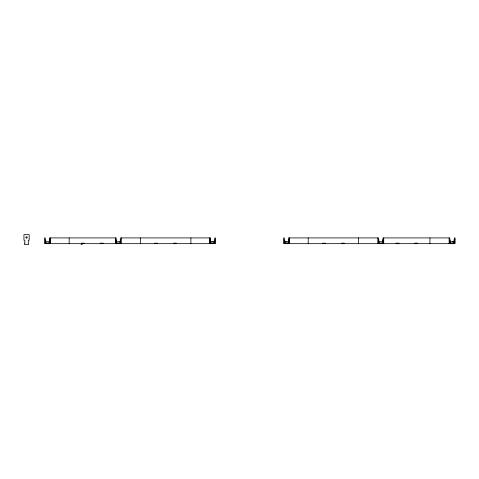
<?xml version="1.0" encoding="UTF-8"?>
<svg xmlns="http://www.w3.org/2000/svg" width="479" height="479" viewBox="0 0 479 479"><rect width="100%" height="100%" fill="white"/><g stroke="black" fill="none" stroke-linecap="round" stroke-linejoin="round"><path stroke-width="0.72" d="M45.277 241.051L45.798 240.356L45.277 240.003M116.086 241.051L116.607 240.356L116.086 240.003M210.257 241.051L210.784 240.356L210.257 240.003M284.316 241.051L284.837 240.356L284.316 240.003M378.488 241.051L379.015 240.003L378.488 240.003M449.817 241.051L450.344 240.356L449.817 240.003M115.385 239.135L116.086 239.135M383.026 239.135L383.721 239.135M454.349 239.71L455.05 239.71M49.81 240.003L49.289 240.003L49.81 241.051M120.618 240.003L120.091 240.003L120.618 241.051M214.79 240.003L214.269 240.003L214.79 241.051M288.849 240.003L288.328 240.003L288.849 241.051M383.026 240.003L382.499 240.003L383.026 241.051M454.349 240.003L453.829 240.003L454.349 241.051M45.277 241.751L49.81 241.751M116.086 241.751L120.618 241.751M210.257 241.751L214.79 241.751M284.316 241.751L288.849 241.751M378.488 241.751L383.026 241.751M449.817 241.751L454.349 241.751M212.7 241.871L213.394 241.871M285.712 241.871L286.406 241.871M452.26 241.871L452.954 241.871M454.349 241.871L455.05 241.871M49.81 243.146L45.277 243.146L45.277 237.913L44.577 237.913L44.577 243.667L215.49 243.667L215.49 237.913L214.79 237.913L214.79 243.146L210.257 243.146M120.618 243.146L116.086 243.146L116.086 237.913L49.81 237.913L49.81 243.667M288.849 243.146L284.316 243.146L284.316 237.913L283.616 237.913L283.616 243.667L455.05 243.667L455.05 237.913L454.349 237.913L454.349 243.146L449.817 243.146M383.026 243.146L378.488 243.146L378.488 237.913L288.849 237.913L288.849 243.667M81.005 244.368L82.4 244.368M453.655 241.751L453.655 243.146M450.517 241.751L450.517 243.146M449.817 243.667L449.817 237.913L383.026 237.913L383.026 243.667M449.122 237.913L449.122 243.667M429.938 237.913L429.938 243.667M417.73 243.667L417.73 243.146L414.94 243.146L414.94 243.667M398.893 243.667L398.893 243.146L396.103 243.146L396.103 243.667M383.721 237.913L383.721 243.667M382.326 241.751L382.326 243.146M379.188 241.751L379.188 243.146M377.793 237.913L377.793 243.667M358.609 237.913L358.609 243.667M344.132 243.667L344.132 243.146L341.689 243.146L341.689 243.667M325.295 243.667L325.295 243.146L322.858 243.146L322.858 243.667M308.207 237.913L308.207 243.667M289.544 237.913L289.544 243.667M289.023 237.913L289.023 243.667M288.148 241.751L288.148 243.146M285.011 241.751L285.011 243.146M214.095 241.751L214.095 243.146M210.958 241.751L210.958 243.146M210.257 243.667L210.257 237.913L120.618 237.913L120.618 243.667M210.083 237.913L210.083 243.667M209.562 237.913L209.562 243.667M190.899 237.913L190.899 243.667M176.248 243.667L176.248 243.146L173.811 243.146L173.811 243.667M157.417 243.667L157.417 243.146L154.974 243.146L154.974 243.667M140.497 237.913L140.497 243.667M121.313 237.913L121.313 243.667M119.918 241.751L119.918 243.146M116.78 241.751L116.78 243.146M115.385 237.913L115.385 243.667M103.003 243.667L103.003 243.146L100.213 243.146L100.213 243.667M84.166 243.667L84.166 243.146L81.376 243.146L81.376 243.667M69.168 237.913L69.168 243.667M50.511 237.913L50.511 243.667M49.984 237.913L49.984 243.667M49.115 241.751L49.115 243.146M45.972 241.751L45.972 243.146M24.842 243.039L24.315 244.368L28.818 244.368L28.291 243.039L28.291 240.213L29.183 240.213L29.183 234.632L23.95 234.632L23.95 240.213L24.842 240.213L24.842 243.039M26.111 237.955A0.701 0.701 0 0 0 27.255 237.548A0.701 0.701 0 0 0 26.333 236.77A0.701 0.701 0 0 0 26.111 237.955"/></g></svg>
